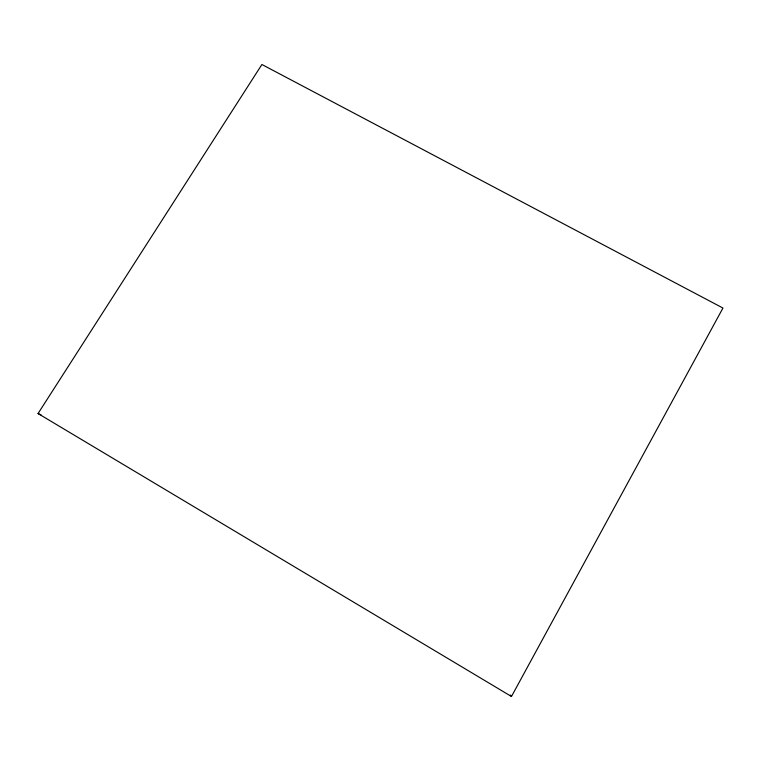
<?xml version="1.0" encoding="UTF-8"?>
<svg xmlns="http://www.w3.org/2000/svg" width="761" height="761" viewBox="0 0 761 761"><rect width="100%" height="100%" fill="white"/><g stroke="black" fill="none" stroke-linecap="round" stroke-linejoin="round"><path stroke-width="1.14" d="M511.468 696.496L722.95 308.043L261.908 64.504L38.05 413.537L511.468 696.496L510.412 695.04M38.05 413.537L41.065 414.84"/></g></svg>
